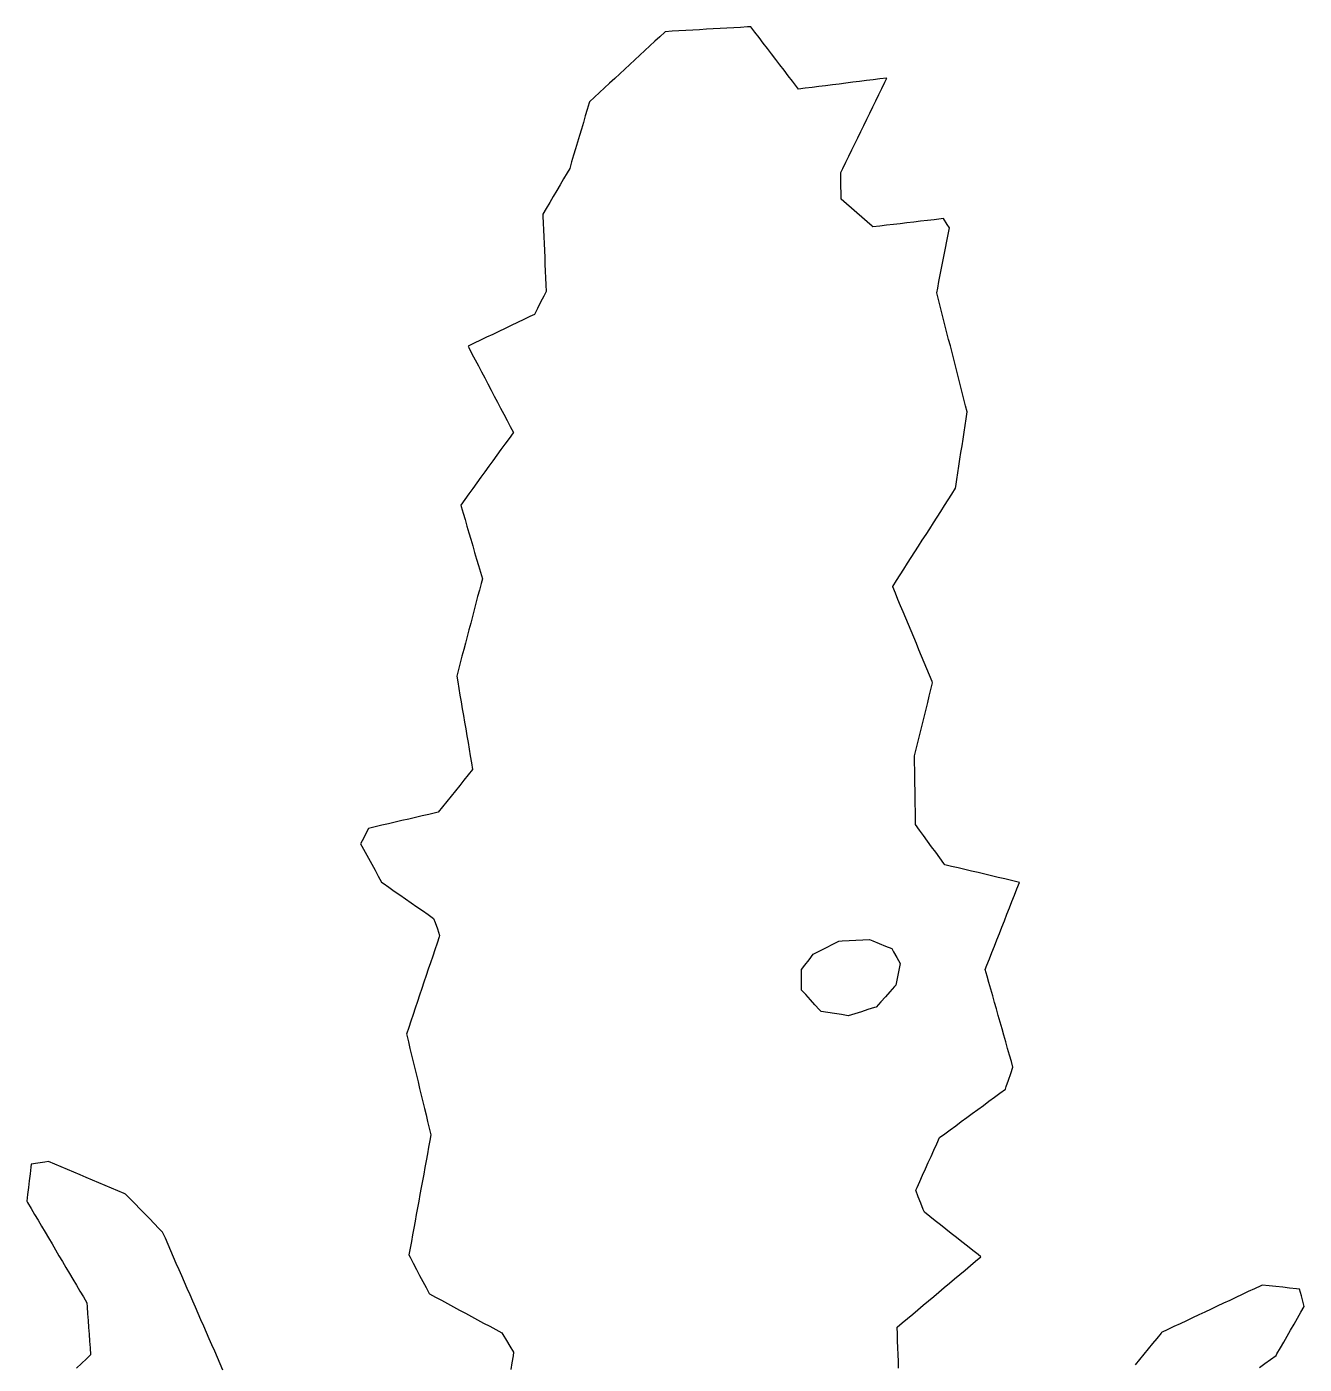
# Model space of a CAD drawing. Header units: millimetres. Extents: x 165 to 2352, y 1753 to 3323.
# Drawn here: x 1820.7 to 2007.2, y 2813.2 to 3008.6 of the extents above; entities that cross this region are included whole.
import ezdxf

# ---------------------------------------------------------------- set-up
doc = ezdxf.new("R2010")
doc.units = ezdxf.units.MM
for name, color, linetype in [('ALL_HOLES', 1, 'Continuous'), ('ALL_ISLANDS', 7, 'Continuous'), ('OUTLINE_ISLAND_01', 7, 'Continuous'), ('OUTLINE_ISLAND_01_HOLE_63', 1, 'Continuous')]:
    doc.layers.add(name, color=color, linetype=linetype)

msp = doc.modelspace()

# ---------------------------------------------------------------- linework, layer by layer
at = {"layer": 'ALL_HOLES'}
msp.add_lwpolyline([(1933.8205, 2867.8928), (1933.8205, 2868.8928), (1933.8205, 2869.8928), (1933.8205, 2870.8928), (1934.3091, 2871.5369), (1934.9134, 2872.3337), (1935.5177, 2873.1304), (1935.6912, 2873.2198), (1936.5803, 2873.6775), (1937.4693, 2874.1353), (1938.3584, 2874.5931), (1939.2475, 2875.0508), (1939.7386, 2875.0737), (1940.7376, 2875.1203), (1941.7365, 2875.167), (1942.7354, 2875.2136), (1943.7343, 2875.2602), (1944.1974, 2875.0735), (1945.1248, 2874.6995), (1946.0523, 2874.3255), (1946.9797, 2873.9516), (1947.2352, 2873.4999), (1947.7276, 2872.6295), (1948.22, 2871.7591), (1948.1747, 2871.539), (1947.9736, 2870.5594), (1947.7724, 2869.5799), (1947.5712, 2868.6003), (1947.3861, 2868.3934), (1946.7195, 2867.648), (1946.0528, 2866.9026), (1945.3862, 2866.1572), (1944.7196, 2865.4118), (1944.4594, 2865.3315), (1943.5039, 2865.0364), (1942.5484, 2864.7414), (1941.5929, 2864.4464), (1940.6375, 2864.1513), (1940.6194, 2864.1541), (1939.6312, 2864.3073), (1938.643, 2864.4604), (1937.6548, 2864.6136), (1936.6666, 2864.7667), (1936.4448, 2865.0104), (1935.7715, 2865.7498), (1935.0983, 2866.4892), (1934.4251, 2867.2287)], close=True, dxfattribs=at)
at = {"layer": 'ALL_ISLANDS'}
for points in [[(1947.982, 2812.6575), (1947.9455, 2813.6568), (1947.9089, 2814.6561), (1947.8724, 2815.6555), (1947.8358, 2816.6548), (1947.7993, 2817.6541), (1947.7627, 2818.6535), (1948.5089, 2819.2817), (1949.2739, 2819.9258), (1950.0388, 2820.5699), (1950.8038, 2821.214), (1951.5687, 2821.8581), (1952.3337, 2822.5022), (1953.0986, 2823.1463), (1953.8636, 2823.7904), (1954.6285, 2824.4344), (1955.3935, 2825.0785), (1956.1584, 2825.7226), (1956.9234, 2826.3667), (1957.6883, 2827.0108), (1958.4533, 2827.6549), (1959.2182, 2828.299), (1959.9832, 2828.9431), (1959.5845, 2829.258), (1958.7998, 2829.8779), (1958.0151, 2830.4977), (1957.2304, 2831.1176), (1956.4457, 2831.7375), (1955.661, 2832.3574), (1954.8763, 2832.9772), (1954.0916, 2833.5971), (1953.3069, 2834.217), (1952.5222, 2834.8369), (1951.7375, 2835.4567), (1951.581, 2835.8559), (1951.2159, 2836.7868), (1950.8509, 2837.7178), (1950.4858, 2838.6488), (1950.6666, 2839.0499), (1951.0776, 2839.9615), (1951.4885, 2840.8732), (1951.8995, 2841.7849), (1952.3104, 2842.6965), (1952.7214, 2843.6082), (1953.1323, 2844.5198), (1953.5433, 2845.4315), (1953.9542, 2846.3432), (1954.7155, 2846.9039), (1955.5206, 2847.497), (1956.3258, 2848.0901), (1957.1309, 2848.6832), (1957.936, 2849.2763), (1958.7412, 2849.8694), (1959.5463, 2850.4625), (1960.3514, 2851.0556), (1961.1566, 2851.6487), (1961.9617, 2852.2418), (1962.7668, 2852.8349), (1963.572, 2853.428), (1963.7014, 2853.8068), (1964.0248, 2854.7531), (1964.3481, 2855.6994), (1964.6715, 2856.6457), (1964.445, 2857.4438), (1964.1721, 2858.4058), (1963.8992, 2859.3679), (1963.6262, 2860.3299), (1963.3533, 2861.2919), (1963.0804, 2862.2539), (1962.8074, 2863.216), (1962.5345, 2864.178), (1962.2615, 2865.14), (1961.9886, 2866.1021), (1961.7157, 2867.0641), (1961.4427, 2868.0261), (1961.1698, 2868.9882), (1960.8969, 2869.9502), (1960.6239, 2870.9122), (1960.8603, 2871.5142), (1961.2258, 2872.445), (1961.5914, 2873.3758), (1961.9569, 2874.3066), (1962.3224, 2875.2374), (1962.688, 2876.1682), (1963.0535, 2877.099), (1963.419, 2878.0298), (1963.7845, 2878.9606), (1964.1501, 2879.8914), (1964.5156, 2880.8222), (1964.8811, 2881.753), (1965.2466, 2882.6838), (1965.6122, 2883.6146), (1965.4117, 2883.662), (1964.4386, 2883.8924), (1963.4655, 2884.1228), (1962.4924, 2884.3532), (1961.5193, 2884.5836), (1960.5462, 2884.814), (1959.5731, 2885.0443), (1958.6, 2885.2747), (1957.6269, 2885.5051), (1956.6538, 2885.7355), (1955.6807, 2885.9659), (1954.7076, 2886.1963), (1954.5618, 2886.3978), (1953.9755, 2887.2079), (1953.3892, 2888.018), (1952.803, 2888.8281), (1952.2167, 2889.6382), (1951.6304, 2890.4484), (1951.0442, 2891.2585), (1950.4579, 2892.0686), (1950.442, 2893.0539), (1950.4258, 2894.0538), (1950.4097, 2895.0537), (1950.3935, 2896.0535), (1950.3774, 2897.0534), (1950.3612, 2898.0533), (1950.3451, 2899.0531), (1950.3289, 2900.053), (1950.3128, 2901.0529), (1950.2966, 2902.0528), (1950.3096, 2902.1055), (1950.5489, 2903.0764), (1950.7881, 2904.0474), (1951.0273, 2905.0184), (1951.2665, 2905.9893), (1951.5057, 2906.9603), (1951.745, 2907.9312), (1951.9842, 2908.9022), (1952.2234, 2909.8732), (1952.4626, 2910.8441), (1952.7018, 2911.8151), (1952.9411, 2912.7861), (1952.8713, 2912.9542), (1952.4879, 2913.8777), (1952.1045, 2914.8013), (1951.721, 2915.7249), (1951.3376, 2916.6485), (1950.9542, 2917.572), (1950.5708, 2918.4956), (1950.1874, 2919.4192), (1949.804, 2920.3428), (1949.4205, 2921.2663), (1949.0371, 2922.1899), (1948.6537, 2923.1135), (1948.2703, 2924.0371), (1947.8869, 2924.9606), (1947.5035, 2925.8842), (1947.12, 2926.8078), (1947.1444, 2926.846), (1947.6814, 2927.6896), (1948.2185, 2928.5331), (1948.7555, 2929.3767), (1949.2926, 2930.2202), (1949.8296, 2931.0638), (1950.3666, 2931.9074), (1950.9037, 2932.7509), (1951.4407, 2933.5945), (1951.9778, 2934.438), (1952.5148, 2935.2816), (1953.0519, 2936.1251), (1953.5889, 2936.9687), (1954.126, 2937.8122), (1954.663, 2938.6558), (1955.2, 2939.4993), (1955.7371, 2940.3429), (1956.2741, 2941.1864), (1956.316, 2941.457), (1956.4691, 2942.4453), (1956.6222, 2943.4335), (1956.7752, 2944.4217), (1956.9283, 2945.4099), (1957.0813, 2946.3981), (1957.2344, 2947.3863), (1957.3874, 2948.3746), (1957.5405, 2949.3628), (1957.6936, 2950.351), (1957.8466, 2951.3392), (1957.9997, 2952.3274), (1957.7652, 2953.2437), (1957.5173, 2954.2125), (1957.2694, 2955.1813), (1957.0215, 2956.1501), (1956.7736, 2957.1189), (1956.5256, 2958.0876), (1956.2777, 2959.0564), (1956.0298, 2960.0252), (1955.7819, 2960.994), (1955.534, 2961.9628), (1955.2861, 2962.9316), (1955.0382, 2963.9003), (1954.7903, 2964.8691), (1954.5424, 2965.8379), (1954.2944, 2966.8067), (1954.0465, 2967.7755), (1953.7986, 2968.7443), (1953.5507, 2969.713), (1953.6827, 2970.3857), (1953.8751, 2971.367), (1954.0676, 2972.3483), (1954.2601, 2973.3296), (1954.4526, 2974.3109), (1954.6451, 2975.2922), (1954.8375, 2976.2735), (1955.03, 2977.2548), (1955.2225, 2978.2361), (1955.415, 2979.2174), (1955.0695, 2979.7303), (1954.5109, 2980.5597), (1954.1689, 2980.5196), (1953.1757, 2980.4031), (1952.1825, 2980.2866), (1951.1893, 2980.1701), (1950.1961, 2980.0537), (1949.2029, 2979.9372), (1948.2098, 2979.8207), (1947.2166, 2979.7042), (1946.2234, 2979.5877), (1945.2302, 2979.4713), (1944.237, 2979.3548), (1944.1225, 2979.4545), (1943.3686, 2980.1115), (1942.6146, 2980.7685), (1941.8607, 2981.4254), (1941.1068, 2982.0824), (1940.3529, 2982.7394), (1939.599, 2983.3963), (1939.5845, 2984.3066), (1939.5687, 2985.3065), (1939.5528, 2986.3064), (1939.5369, 2987.3062), (1939.8223, 2987.8922), (1940.2601, 2988.7913), (1940.6979, 2989.6903), (1941.1357, 2990.5894), (1941.5736, 2991.4885), (1942.0114, 2992.3875), (1942.4492, 2993.2866), (1942.887, 2994.1857), (1943.3248, 2995.0847), (1943.7626, 2995.9838), (1944.2005, 2996.8829), (1944.6383, 2997.7819), (1945.0761, 2998.681), (1945.5139, 2999.58), (1945.9517, 3000.4791), (1946.2502, 3001.0919), (1945.2579, 3000.9679), (1944.2656, 3000.8438), (1943.2733, 3000.7198), (1942.281, 3000.5958), (1941.2888, 3000.4717), (1940.2965, 3000.3477), (1939.3042, 3000.2237), (1938.3119, 3000.0996), (1937.3197, 2999.9756), (1936.3274, 2999.8516), (1935.3351, 2999.7275), (1934.3428, 2999.6035), (1933.3505, 2999.4795), (1933.0727, 2999.8435), (1932.4659, 3000.6384), (1931.8592, 3001.4333), (1931.2524, 3002.2281), (1930.6457, 3003.023), (1930.0389, 3003.8179), (1929.4322, 3004.6128), (1928.8254, 3005.4077), (1928.2187, 3006.2026), (1927.6119, 3006.9975), (1927.0052, 3007.7924), (1926.3984, 3008.5873), (1925.9011, 3008.5585), (1924.9028, 3008.5006), (1923.9045, 3008.4428), (1922.9061, 3008.385), (1921.9078, 3008.3271), (1920.9095, 3008.2693), (1919.9112, 3008.2115), (1918.9128, 3008.1536), (1917.9145, 3008.0958), (1916.9162, 3008.038), (1915.9179, 3007.9801), (1914.9195, 3007.9223), (1913.9212, 3007.8645), (1913.8701, 3007.8172), (1913.136, 3007.1381), (1912.402, 3006.459), (1911.6679, 3005.78), (1910.9338, 3005.1009), (1910.1998, 3004.4218), (1909.4657, 3003.7427), (1908.7316, 3003.0636), (1907.9976, 3002.3846), (1907.2635, 3001.7055), (1906.5294, 3001.0264), (1905.7954, 3000.3473), (1905.0613, 2999.6683), (1904.3272, 2998.9892), (1903.5932, 2998.3101), (1902.8591, 2997.631), (1902.8135, 2997.4777), (1902.5283, 2996.5193), (1902.2431, 2995.5608), (1901.958, 2994.6023), (1901.6728, 2993.6438), (1901.3876, 2992.6854), (1901.1024, 2991.7269), (1900.8173, 2990.7684), (1900.5321, 2989.8099), (1900.2469, 2988.8515), (1899.9617, 2987.893), (1899.5822, 2987.2448), (1899.077, 2986.3818), (1898.5717, 2985.5189), (1898.0665, 2984.6559), (1897.5612, 2983.7929), (1897.056, 2982.9299), (1896.5507, 2982.067), (1896.0455, 2981.204), (1896.0581, 2980.9045), (1896.1003, 2979.9054), (1896.1424, 2978.9063), (1896.1846, 2977.9072), (1896.2267, 2976.9081), (1896.2688, 2975.909), (1896.311, 2974.9099), (1896.3531, 2973.9107), (1896.3953, 2972.9116), (1896.4374, 2971.9125), (1896.4796, 2970.9134), (1896.5217, 2969.9143), (1896.1723, 2969.2313), (1895.7168, 2968.3411), (1895.2613, 2967.4508), (1894.8058, 2966.5606), (1894.1447, 2966.2455), (1893.2419, 2965.8153), (1892.3392, 2965.3851), (1891.4365, 2964.9548), (1890.5338, 2964.5246), (1889.6311, 2964.0944), (1888.7284, 2963.6642), (1887.8256, 2963.2339), (1886.9229, 2962.8037), (1886.0202, 2962.3735), (1885.1175, 2961.9432), (1885.2323, 2961.7245), (1885.697, 2960.8391), (1886.1618, 2959.9537), (1886.6265, 2959.0682), (1887.0913, 2958.1828), (1887.556, 2957.2973), (1888.0208, 2956.4119), (1888.4855, 2955.5265), (1888.9503, 2954.641), (1889.415, 2953.7556), (1889.8798, 2952.8701), (1890.3446, 2951.9847), (1890.8093, 2951.0993), (1891.2741, 2950.2138), (1891.7388, 2949.3284), (1891.6892, 2949.26), (1891.1021, 2948.4505), (1890.515, 2947.641), (1889.9279, 2946.8315), (1889.3408, 2946.022), (1888.7537, 2945.2125), (1888.1666, 2944.4029), (1887.5794, 2943.5934), (1886.9923, 2942.7839), (1886.4052, 2941.9744), (1885.8181, 2941.1649), (1885.231, 2940.3554), (1884.6439, 2939.5459), (1884.0568, 2938.7364), (1884.1182, 2938.5269), (1884.3993, 2937.5672), (1884.6805, 2936.6075), (1884.9616, 2935.6479), (1885.2428, 2934.6882), (1885.524, 2933.7286), (1885.8051, 2932.7689), (1886.0863, 2931.8092), (1886.3674, 2930.8496), (1886.6486, 2929.8899), (1886.9297, 2928.9302), (1887.2109, 2927.9706), (1887.0312, 2927.2867), (1886.7771, 2926.3195), (1886.523, 2925.3523), (1886.2688, 2924.3852), (1886.0147, 2923.418), (1885.7606, 2922.4508), (1885.5065, 2921.4836), (1885.2523, 2920.5165), (1884.9982, 2919.5493), (1884.7441, 2918.5821), (1884.49, 2917.615), (1884.2358, 2916.6478), (1883.9817, 2915.6806), (1883.7276, 2914.7134), (1883.4735, 2913.7463), (1883.6119, 2912.9295), (1883.7789, 2911.9435), (1883.946, 2910.9576), (1884.1131, 2909.9717), (1884.2802, 2908.9857), (1884.4472, 2907.9998), (1884.6143, 2907.0138), (1884.7814, 2906.0279), (1884.9484, 2905.0419), (1885.1155, 2904.056), (1885.2826, 2903.07), (1885.4496, 2902.0841), (1885.6167, 2901.0981), (1885.7838, 2900.1122), (1885.7783, 2900.1054), (1885.1517, 2899.3261), (1884.5251, 2898.5467), (1883.8985, 2897.7674), (1883.272, 2896.9881), (1882.6454, 2896.2087), (1882.0188, 2895.4294), (1881.3922, 2894.65), (1880.7656, 2893.8707), (1880.3497, 2893.7741), (1879.3756, 2893.548), (1878.4015, 2893.3218), (1877.4274, 2893.0956), (1876.4533, 2892.8695), (1875.4792, 2892.6433), (1874.5051, 2892.4171), (1873.5311, 2892.191), (1872.557, 2891.9648), (1871.5829, 2891.7387), (1870.6088, 2891.5125), (1870.3592, 2891.034), (1869.8967, 2890.1474), (1869.4341, 2889.2608), (1869.6216, 2888.9175), (1870.1009, 2888.0399), (1870.5802, 2887.1622), (1871.0595, 2886.2846), (1871.5388, 2885.4069), (1872.0181, 2884.5293), (1872.4975, 2883.6516), (1872.718, 2883.4979), (1873.5384, 2882.9261), (1874.3588, 2882.3543), (1875.1792, 2881.7825), (1875.9996, 2881.2107), (1876.8199, 2880.6389), (1877.6403, 2880.0671), (1878.4607, 2879.4952), (1879.2811, 2878.9234), (1880.1015, 2878.3516), (1880.311, 2877.7594), (1880.6445, 2876.8166), (1880.978, 2875.8739), (1880.9158, 2875.6886), (1880.5974, 2874.7407), (1880.279, 2873.7927), (1879.9606, 2872.8447), (1879.6422, 2871.8968), (1879.3238, 2870.9488), (1879.0053, 2870.0009), (1878.6869, 2869.0529), (1878.3685, 2868.105), (1878.0501, 2867.157), (1877.7317, 2866.2091), (1877.4133, 2865.2611), (1877.0949, 2864.3132), (1876.7765, 2863.3652), (1876.4581, 2862.4173), (1876.1397, 2861.4693), (1876.1765, 2861.3167), (1876.4109, 2860.3445), (1876.6453, 2859.3724), (1876.8798, 2858.4003), (1877.1142, 2857.4281), (1877.3486, 2856.456), (1877.583, 2855.4839), (1877.8174, 2854.5117), (1878.0518, 2853.5396), (1878.2863, 2852.5675), (1878.5207, 2851.5953), (1878.7551, 2850.6232), (1878.9895, 2849.651), (1879.2239, 2848.6789), (1879.4584, 2847.7068), (1879.6928, 2846.7346), (1879.5451, 2845.9267), (1879.3652, 2844.943), (1879.1854, 2843.9593), (1879.0055, 2842.9756), (1878.8257, 2841.9919), (1878.6459, 2841.0082), (1878.466, 2840.0245), (1878.2862, 2839.0408), (1878.1064, 2838.0571), (1877.9265, 2837.0734), (1877.7467, 2836.0897), (1877.5668, 2835.106), (1877.387, 2834.1223), (1877.2072, 2833.1386), (1877.0273, 2832.1549), (1876.8475, 2831.1712), (1876.6677, 2830.1875), (1876.4878, 2829.2038), (1876.662, 2828.8726), (1877.1274, 2827.9875), (1877.5928, 2827.1024), (1878.0582, 2826.2173), (1878.5235, 2825.3322), (1878.9889, 2824.4471), (1879.4543, 2823.562), (1879.4866, 2823.5445), (1880.3661, 2823.0686), (1881.2456, 2822.5927), (1882.1251, 2822.1168), (1883.0046, 2821.6409), (1883.8841, 2821.165), (1884.7636, 2820.6891), (1885.6431, 2820.2132), (1886.5226, 2819.7373), (1887.402, 2819.2614), (1888.2815, 2818.7855), (1889.161, 2818.3096), (1890.0405, 2817.8336), (1890.1996, 2817.5745), (1890.7226, 2816.7222), (1891.2457, 2815.8699), (1891.7688, 2815.0176), (1891.6848, 2814.4589), (1891.5363, 2813.47), (1891.3877, 2812.4811)], [(1849.3326, 2812.3975), (1848.9325, 2813.3139), (1848.5323, 2814.2304), (1848.1322, 2815.1468), (1847.7321, 2816.0633), (1847.3319, 2816.9797), (1846.9318, 2817.8962), (1846.5316, 2818.8127), (1846.1315, 2819.7291), (1845.7314, 2820.6456), (1845.3312, 2821.562), (1844.9311, 2822.4785), (1844.5309, 2823.3949), (1844.1308, 2824.3114), (1843.7307, 2825.2278), (1843.3305, 2826.1443), (1842.9304, 2827.0607), (1842.5302, 2827.9772), (1842.1301, 2828.8937), (1841.73, 2829.8101), (1841.3298, 2830.7266), (1840.9297, 2831.643), (1840.5295, 2832.5595), (1840.004, 2833.0963), (1839.3045, 2833.8108), (1838.6049, 2834.5254), (1837.9054, 2835.24), (1837.2058, 2835.9546), (1836.5063, 2836.6692), (1835.8067, 2837.3838), (1835.1072, 2838.0983), (1834.9184, 2838.1784), (1833.9977, 2838.5687), (1833.077, 2838.959), (1832.1563, 2839.3492), (1831.2356, 2839.7395), (1830.3149, 2840.1298), (1829.3942, 2840.5201), (1828.4735, 2840.9104), (1827.5528, 2841.3007), (1826.6321, 2841.6909), (1825.7114, 2842.0812), (1824.7907, 2842.4715), (1823.87, 2842.8618), (1823.317, 2842.7724), (1822.3298, 2842.6127), (1821.3427, 2842.4531), (1821.2919, 2842.0284), (1821.1734, 2841.0354), (1821.0548, 2840.0425), (1820.9363, 2839.0495), (1820.8177, 2838.0566), (1820.6992, 2837.0636), (1820.8242, 2836.8521), (1821.333, 2835.9912), (1821.8419, 2835.1304), (1822.3507, 2834.2695), (1822.8595, 2833.4086), (1823.3684, 2832.5478), (1823.8772, 2831.6869), (1824.386, 2830.8261), (1824.8949, 2829.9652), (1825.4037, 2829.1043), (1825.9125, 2828.2435), (1826.4214, 2827.3826), (1826.9302, 2826.5217), (1827.439, 2825.6609), (1827.9479, 2824.8), (1828.4567, 2823.9391), (1828.9656, 2823.0783), (1829.4744, 2822.2174), (1829.516, 2821.623), (1829.5858, 2820.6254), (1829.6556, 2819.6279), (1829.7254, 2818.6303), (1829.7953, 2817.6328), (1829.8651, 2816.6352), (1829.9349, 2815.6376), (1830.0047, 2814.6401), (1829.4039, 2814.0555), (1828.6871, 2813.3582), (1827.9704, 2812.6609)], [(2000.6534, 2812.7907), (2001.4647, 2813.3754), (2002.276, 2813.96), (2003.0873, 2814.5447), (2003.212, 2814.7618), (2003.71, 2815.629), (2004.2081, 2816.4962), (2004.7061, 2817.3633), (2005.2042, 2818.2305), (2005.7022, 2819.0976), (2006.2002, 2819.9648), (2006.6983, 2820.8319), (2007.1963, 2821.6991), (2007.038, 2822.2881), (2006.7783, 2823.2538), (2006.5187, 2824.2195), (2006.045, 2824.2711), (2005.0509, 2824.3794), (2004.0567, 2824.4876), (2003.0626, 2824.5959), (2002.0685, 2824.7042), (2001.0744, 2824.8125), (2000.8416, 2824.7028), (1999.937, 2824.2767), (1999.0323, 2823.8506), (1998.1276, 2823.4245), (1997.223, 2822.9984), (1996.3183, 2822.5723), (1995.4136, 2822.1462), (1994.5089, 2821.72), (1993.6043, 2821.2939), (1992.6996, 2820.8678), (1991.7949, 2820.4417), (1990.8903, 2820.0156), (1989.9856, 2819.5895), (1989.0809, 2819.1634), (1988.1763, 2818.7373), (1987.2716, 2818.3111), (1986.3669, 2817.885), (1986.3025, 2817.8058), (1985.6714, 2817.0301), (1985.0403, 2816.2544), (1984.4092, 2815.4786), (1983.7781, 2814.7029), (1983.1471, 2813.9272), (1982.516, 2813.1515)]]:
    msp.add_lwpolyline(points, dxfattribs=at)
at = {"layer": 'OUTLINE_ISLAND_01'}
for points in [[(1947.982, 2812.6575), (1947.9455, 2813.6568), (1947.9089, 2814.6561), (1947.8724, 2815.6555), (1947.8358, 2816.6548), (1947.7993, 2817.6541), (1947.7627, 2818.6535), (1948.5089, 2819.2817), (1949.2739, 2819.9258), (1950.0388, 2820.5699), (1950.8038, 2821.214), (1951.5687, 2821.8581), (1952.3337, 2822.5022), (1953.0986, 2823.1463), (1953.8636, 2823.7904), (1954.6285, 2824.4344), (1955.3935, 2825.0785), (1956.1584, 2825.7226), (1956.9234, 2826.3667), (1957.6883, 2827.0108), (1958.4533, 2827.6549), (1959.2182, 2828.299), (1959.9832, 2828.9431), (1959.5845, 2829.258), (1958.7998, 2829.8779), (1958.0151, 2830.4977), (1957.2304, 2831.1176), (1956.4457, 2831.7375), (1955.661, 2832.3574), (1954.8763, 2832.9772), (1954.0916, 2833.5971), (1953.3069, 2834.217), (1952.5222, 2834.8369), (1951.7375, 2835.4567), (1951.581, 2835.8559), (1951.2159, 2836.7868), (1950.8509, 2837.7178), (1950.4858, 2838.6488), (1950.6666, 2839.0499), (1951.0776, 2839.9615), (1951.4885, 2840.8732), (1951.8995, 2841.7849), (1952.3104, 2842.6965), (1952.7214, 2843.6082), (1953.1323, 2844.5198), (1953.5433, 2845.4315), (1953.9542, 2846.3432), (1954.7155, 2846.9039), (1955.5206, 2847.497), (1956.3258, 2848.0901), (1957.1309, 2848.6832), (1957.936, 2849.2763), (1958.7412, 2849.8694), (1959.5463, 2850.4625), (1960.3514, 2851.0556), (1961.1566, 2851.6487), (1961.9617, 2852.2418), (1962.7668, 2852.8349), (1963.572, 2853.428), (1963.7014, 2853.8068), (1964.0248, 2854.7531), (1964.3481, 2855.6994), (1964.6715, 2856.6457), (1964.445, 2857.4438), (1964.1721, 2858.4058), (1963.8992, 2859.3679), (1963.6262, 2860.3299), (1963.3533, 2861.2919), (1963.0804, 2862.2539), (1962.8074, 2863.216), (1962.5345, 2864.178), (1962.2615, 2865.14), (1961.9886, 2866.1021), (1961.7157, 2867.0641), (1961.4427, 2868.0261), (1961.1698, 2868.9882), (1960.8969, 2869.9502), (1960.6239, 2870.9122), (1960.8603, 2871.5142), (1961.2258, 2872.445), (1961.5914, 2873.3758), (1961.9569, 2874.3066), (1962.3224, 2875.2374), (1962.688, 2876.1682), (1963.0535, 2877.099), (1963.419, 2878.0298), (1963.7845, 2878.9606), (1964.1501, 2879.8914), (1964.5156, 2880.8222), (1964.8811, 2881.753), (1965.2466, 2882.6838), (1965.6122, 2883.6146), (1965.4117, 2883.662), (1964.4386, 2883.8924), (1963.4655, 2884.1228), (1962.4924, 2884.3532), (1961.5193, 2884.5836), (1960.5462, 2884.814), (1959.5731, 2885.0443), (1958.6, 2885.2747), (1957.6269, 2885.5051), (1956.6538, 2885.7355), (1955.6807, 2885.9659), (1954.7076, 2886.1963), (1954.5618, 2886.3978), (1953.9755, 2887.2079), (1953.3892, 2888.018), (1952.803, 2888.8281), (1952.2167, 2889.6382), (1951.6304, 2890.4484), (1951.0442, 2891.2585), (1950.4579, 2892.0686), (1950.442, 2893.0539), (1950.4258, 2894.0538), (1950.4097, 2895.0537), (1950.3935, 2896.0535), (1950.3774, 2897.0534), (1950.3612, 2898.0533), (1950.3451, 2899.0531), (1950.3289, 2900.053), (1950.3128, 2901.0529), (1950.2966, 2902.0528), (1950.3096, 2902.1055), (1950.5489, 2903.0764), (1950.7881, 2904.0474), (1951.0273, 2905.0184), (1951.2665, 2905.9893), (1951.5057, 2906.9603), (1951.745, 2907.9312), (1951.9842, 2908.9022), (1952.2234, 2909.8732), (1952.4626, 2910.8441), (1952.7018, 2911.8151), (1952.9411, 2912.7861), (1952.8713, 2912.9542), (1952.4879, 2913.8777), (1952.1045, 2914.8013), (1951.721, 2915.7249), (1951.3376, 2916.6485), (1950.9542, 2917.572), (1950.5708, 2918.4956), (1950.1874, 2919.4192), (1949.804, 2920.3428), (1949.4205, 2921.2663), (1949.0371, 2922.1899), (1948.6537, 2923.1135), (1948.2703, 2924.0371), (1947.8869, 2924.9606), (1947.5035, 2925.8842), (1947.12, 2926.8078), (1947.1444, 2926.846), (1947.6814, 2927.6896), (1948.2185, 2928.5331), (1948.7555, 2929.3767), (1949.2926, 2930.2202), (1949.8296, 2931.0638), (1950.3666, 2931.9074), (1950.9037, 2932.7509), (1951.4407, 2933.5945), (1951.9778, 2934.438), (1952.5148, 2935.2816), (1953.0519, 2936.1251), (1953.5889, 2936.9687), (1954.126, 2937.8122), (1954.663, 2938.6558), (1955.2, 2939.4993), (1955.7371, 2940.3429), (1956.2741, 2941.1864), (1956.316, 2941.457), (1956.4691, 2942.4453), (1956.6222, 2943.4335), (1956.7752, 2944.4217), (1956.9283, 2945.4099), (1957.0813, 2946.3981), (1957.2344, 2947.3863), (1957.3874, 2948.3746), (1957.5405, 2949.3628), (1957.6936, 2950.351), (1957.8466, 2951.3392), (1957.9997, 2952.3274), (1957.7652, 2953.2437), (1957.5173, 2954.2125), (1957.2694, 2955.1813), (1957.0215, 2956.1501), (1956.7736, 2957.1189), (1956.5256, 2958.0876), (1956.2777, 2959.0564), (1956.0298, 2960.0252), (1955.7819, 2960.994), (1955.534, 2961.9628), (1955.2861, 2962.9316), (1955.0382, 2963.9003), (1954.7903, 2964.8691), (1954.5424, 2965.8379), (1954.2944, 2966.8067), (1954.0465, 2967.7755), (1953.7986, 2968.7443), (1953.5507, 2969.713), (1953.6827, 2970.3857), (1953.8751, 2971.367), (1954.0676, 2972.3483), (1954.2601, 2973.3296), (1954.4526, 2974.3109), (1954.6451, 2975.2922), (1954.8375, 2976.2735), (1955.03, 2977.2548), (1955.2225, 2978.2361), (1955.415, 2979.2174), (1955.0695, 2979.7303), (1954.5109, 2980.5597), (1954.1689, 2980.5196), (1953.1757, 2980.4031), (1952.1825, 2980.2866), (1951.1893, 2980.1701), (1950.1961, 2980.0537), (1949.2029, 2979.9372), (1948.2098, 2979.8207), (1947.2166, 2979.7042), (1946.2234, 2979.5877), (1945.2302, 2979.4713), (1944.237, 2979.3548), (1944.1225, 2979.4545), (1943.3686, 2980.1115), (1942.6146, 2980.7685), (1941.8607, 2981.4254), (1941.1068, 2982.0824), (1940.3529, 2982.7394), (1939.599, 2983.3963), (1939.5845, 2984.3066), (1939.5687, 2985.3065), (1939.5528, 2986.3064), (1939.5369, 2987.3062), (1939.8223, 2987.8922), (1940.2601, 2988.7913), (1940.6979, 2989.6903), (1941.1357, 2990.5894), (1941.5736, 2991.4885), (1942.0114, 2992.3875), (1942.4492, 2993.2866), (1942.887, 2994.1857), (1943.3248, 2995.0847), (1943.7626, 2995.9838), (1944.2005, 2996.8829), (1944.6383, 2997.7819), (1945.0761, 2998.681), (1945.5139, 2999.58), (1945.9517, 3000.4791), (1946.2502, 3001.0919), (1945.2579, 3000.9679), (1944.2656, 3000.8438), (1943.2733, 3000.7198), (1942.281, 3000.5958), (1941.2888, 3000.4717), (1940.2965, 3000.3477), (1939.3042, 3000.2237), (1938.3119, 3000.0996), (1937.3197, 2999.9756), (1936.3274, 2999.8516), (1935.3351, 2999.7275), (1934.3428, 2999.6035), (1933.3505, 2999.4795), (1933.0727, 2999.8435), (1932.4659, 3000.6384), (1931.8592, 3001.4333), (1931.2524, 3002.2281), (1930.6457, 3003.023), (1930.0389, 3003.8179), (1929.4322, 3004.6128), (1928.8254, 3005.4077), (1928.2187, 3006.2026), (1927.6119, 3006.9975), (1927.0052, 3007.7924), (1926.3984, 3008.5873), (1925.9011, 3008.5585), (1924.9028, 3008.5006), (1923.9045, 3008.4428), (1922.9061, 3008.385), (1921.9078, 3008.3271), (1920.9095, 3008.2693), (1919.9112, 3008.2115), (1918.9128, 3008.1536), (1917.9145, 3008.0958), (1916.9162, 3008.038), (1915.9179, 3007.9801), (1914.9195, 3007.9223), (1913.9212, 3007.8645), (1913.8701, 3007.8172), (1913.136, 3007.1381), (1912.402, 3006.459), (1911.6679, 3005.78), (1910.9338, 3005.1009), (1910.1998, 3004.4218), (1909.4657, 3003.7427), (1908.7316, 3003.0636), (1907.9976, 3002.3846), (1907.2635, 3001.7055), (1906.5294, 3001.0264), (1905.7954, 3000.3473), (1905.0613, 2999.6683), (1904.3272, 2998.9892), (1903.5932, 2998.3101), (1902.8591, 2997.631), (1902.8135, 2997.4777), (1902.5283, 2996.5193), (1902.2431, 2995.5608), (1901.958, 2994.6023), (1901.6728, 2993.6438), (1901.3876, 2992.6854), (1901.1024, 2991.7269), (1900.8173, 2990.7684), (1900.5321, 2989.8099), (1900.2469, 2988.8515), (1899.9617, 2987.893), (1899.5822, 2987.2448), (1899.077, 2986.3818), (1898.5717, 2985.5189), (1898.0665, 2984.6559), (1897.5612, 2983.7929), (1897.056, 2982.9299), (1896.5507, 2982.067), (1896.0455, 2981.204), (1896.0581, 2980.9045), (1896.1003, 2979.9054), (1896.1424, 2978.9063), (1896.1846, 2977.9072), (1896.2267, 2976.9081), (1896.2688, 2975.909), (1896.311, 2974.9099), (1896.3531, 2973.9107), (1896.3953, 2972.9116), (1896.4374, 2971.9125), (1896.4796, 2970.9134), (1896.5217, 2969.9143), (1896.1723, 2969.2313), (1895.7168, 2968.3411), (1895.2613, 2967.4508), (1894.8058, 2966.5606), (1894.1447, 2966.2455), (1893.2419, 2965.8153), (1892.3392, 2965.3851), (1891.4365, 2964.9548), (1890.5338, 2964.5246), (1889.6311, 2964.0944), (1888.7284, 2963.6642), (1887.8256, 2963.2339), (1886.9229, 2962.8037), (1886.0202, 2962.3735), (1885.1175, 2961.9432), (1885.2323, 2961.7245), (1885.697, 2960.8391), (1886.1618, 2959.9537), (1886.6265, 2959.0682), (1887.0913, 2958.1828), (1887.556, 2957.2973), (1888.0208, 2956.4119), (1888.4855, 2955.5265), (1888.9503, 2954.641), (1889.415, 2953.7556), (1889.8798, 2952.8701), (1890.3446, 2951.9847), (1890.8093, 2951.0993), (1891.2741, 2950.2138), (1891.7388, 2949.3284), (1891.6892, 2949.26), (1891.1021, 2948.4505), (1890.515, 2947.641), (1889.9279, 2946.8315), (1889.3408, 2946.022), (1888.7537, 2945.2125), (1888.1666, 2944.4029), (1887.5794, 2943.5934), (1886.9923, 2942.7839), (1886.4052, 2941.9744), (1885.8181, 2941.1649), (1885.231, 2940.3554), (1884.6439, 2939.5459), (1884.0568, 2938.7364), (1884.1182, 2938.5269), (1884.3993, 2937.5672), (1884.6805, 2936.6075), (1884.9616, 2935.6479), (1885.2428, 2934.6882), (1885.524, 2933.7286), (1885.8051, 2932.7689), (1886.0863, 2931.8092), (1886.3674, 2930.8496), (1886.6486, 2929.8899), (1886.9297, 2928.9302), (1887.2109, 2927.9706), (1887.0312, 2927.2867), (1886.7771, 2926.3195), (1886.523, 2925.3523), (1886.2688, 2924.3852), (1886.0147, 2923.418), (1885.7606, 2922.4508), (1885.5065, 2921.4836), (1885.2523, 2920.5165), (1884.9982, 2919.5493), (1884.7441, 2918.5821), (1884.49, 2917.615), (1884.2358, 2916.6478), (1883.9817, 2915.6806), (1883.7276, 2914.7134), (1883.4735, 2913.7463), (1883.6119, 2912.9295), (1883.7789, 2911.9435), (1883.946, 2910.9576), (1884.1131, 2909.9717), (1884.2802, 2908.9857), (1884.4472, 2907.9998), (1884.6143, 2907.0138), (1884.7814, 2906.0279), (1884.9484, 2905.0419), (1885.1155, 2904.056), (1885.2826, 2903.07), (1885.4496, 2902.0841), (1885.6167, 2901.0981), (1885.7838, 2900.1122), (1885.7783, 2900.1054), (1885.1517, 2899.3261), (1884.5251, 2898.5467), (1883.8985, 2897.7674), (1883.272, 2896.9881), (1882.6454, 2896.2087), (1882.0188, 2895.4294), (1881.3922, 2894.65), (1880.7656, 2893.8707), (1880.3497, 2893.7741), (1879.3756, 2893.548), (1878.4015, 2893.3218), (1877.4274, 2893.0956), (1876.4533, 2892.8695), (1875.4792, 2892.6433), (1874.5051, 2892.4171), (1873.5311, 2892.191), (1872.557, 2891.9648), (1871.5829, 2891.7387), (1870.6088, 2891.5125), (1870.3592, 2891.034), (1869.8967, 2890.1474), (1869.4341, 2889.2608), (1869.6216, 2888.9175), (1870.1009, 2888.0399), (1870.5802, 2887.1622), (1871.0595, 2886.2846), (1871.5388, 2885.4069), (1872.0181, 2884.5293), (1872.4975, 2883.6516), (1872.718, 2883.4979), (1873.5384, 2882.9261), (1874.3588, 2882.3543), (1875.1792, 2881.7825), (1875.9996, 2881.2107), (1876.8199, 2880.6389), (1877.6403, 2880.0671), (1878.4607, 2879.4952), (1879.2811, 2878.9234), (1880.1015, 2878.3516), (1880.311, 2877.7594), (1880.6445, 2876.8166), (1880.978, 2875.8739), (1880.9158, 2875.6886), (1880.5974, 2874.7407), (1880.279, 2873.7927), (1879.9606, 2872.8447), (1879.6422, 2871.8968), (1879.3238, 2870.9488), (1879.0053, 2870.0009), (1878.6869, 2869.0529), (1878.3685, 2868.105), (1878.0501, 2867.157), (1877.7317, 2866.2091), (1877.4133, 2865.2611), (1877.0949, 2864.3132), (1876.7765, 2863.3652), (1876.4581, 2862.4173), (1876.1397, 2861.4693), (1876.1765, 2861.3167), (1876.4109, 2860.3445), (1876.6453, 2859.3724), (1876.8798, 2858.4003), (1877.1142, 2857.4281), (1877.3486, 2856.456), (1877.583, 2855.4839), (1877.8174, 2854.5117), (1878.0518, 2853.5396), (1878.2863, 2852.5675), (1878.5207, 2851.5953), (1878.7551, 2850.6232), (1878.9895, 2849.651), (1879.2239, 2848.6789), (1879.4584, 2847.7068), (1879.6928, 2846.7346), (1879.5451, 2845.9267), (1879.3652, 2844.943), (1879.1854, 2843.9593), (1879.0055, 2842.9756), (1878.8257, 2841.9919), (1878.6459, 2841.0082), (1878.466, 2840.0245), (1878.2862, 2839.0408), (1878.1064, 2838.0571), (1877.9265, 2837.0734), (1877.7467, 2836.0897), (1877.5668, 2835.106), (1877.387, 2834.1223), (1877.2072, 2833.1386), (1877.0273, 2832.1549), (1876.8475, 2831.1712), (1876.6677, 2830.1875), (1876.4878, 2829.2038), (1876.662, 2828.8726), (1877.1274, 2827.9875), (1877.5928, 2827.1024), (1878.0582, 2826.2173), (1878.5235, 2825.3322), (1878.9889, 2824.4471), (1879.4543, 2823.562), (1879.4866, 2823.5445), (1880.3661, 2823.0686), (1881.2456, 2822.5927), (1882.1251, 2822.1168), (1883.0046, 2821.6409), (1883.8841, 2821.165), (1884.7636, 2820.6891), (1885.6431, 2820.2132), (1886.5226, 2819.7373), (1887.402, 2819.2614), (1888.2815, 2818.7855), (1889.161, 2818.3096), (1890.0405, 2817.8336), (1890.1996, 2817.5745), (1890.7226, 2816.7222), (1891.2457, 2815.8699), (1891.7688, 2815.0176), (1891.6848, 2814.4589), (1891.5363, 2813.47), (1891.3877, 2812.4811)], [(1849.3326, 2812.3975), (1848.9325, 2813.3139), (1848.5323, 2814.2304), (1848.1322, 2815.1468), (1847.7321, 2816.0633), (1847.3319, 2816.9797), (1846.9318, 2817.8962), (1846.5316, 2818.8127), (1846.1315, 2819.7291), (1845.7314, 2820.6456), (1845.3312, 2821.562), (1844.9311, 2822.4785), (1844.5309, 2823.3949), (1844.1308, 2824.3114), (1843.7307, 2825.2278), (1843.3305, 2826.1443), (1842.9304, 2827.0607), (1842.5302, 2827.9772), (1842.1301, 2828.8937), (1841.73, 2829.8101), (1841.3298, 2830.7266), (1840.9297, 2831.643), (1840.5295, 2832.5595), (1840.004, 2833.0963), (1839.3045, 2833.8108), (1838.6049, 2834.5254), (1837.9054, 2835.24), (1837.2058, 2835.9546), (1836.5063, 2836.6692), (1835.8067, 2837.3838), (1835.1072, 2838.0983), (1834.9184, 2838.1784), (1833.9977, 2838.5687), (1833.077, 2838.959), (1832.1563, 2839.3492), (1831.2356, 2839.7395), (1830.3149, 2840.1298), (1829.3942, 2840.5201), (1828.4735, 2840.9104), (1827.5528, 2841.3007), (1826.6321, 2841.6909), (1825.7114, 2842.0812), (1824.7907, 2842.4715), (1823.87, 2842.8618), (1823.317, 2842.7724), (1822.3298, 2842.6127), (1821.3427, 2842.4531), (1821.2919, 2842.0284), (1821.1734, 2841.0354), (1821.0548, 2840.0425), (1820.9363, 2839.0495), (1820.8177, 2838.0566), (1820.6992, 2837.0636), (1820.8242, 2836.8521), (1821.333, 2835.9912), (1821.8419, 2835.1304), (1822.3507, 2834.2695), (1822.8595, 2833.4086), (1823.3684, 2832.5478), (1823.8772, 2831.6869), (1824.386, 2830.8261), (1824.8949, 2829.9652), (1825.4037, 2829.1043), (1825.9125, 2828.2435), (1826.4214, 2827.3826), (1826.9302, 2826.5217), (1827.439, 2825.6609), (1827.9479, 2824.8), (1828.4567, 2823.9391), (1828.9656, 2823.0783), (1829.4744, 2822.2174), (1829.516, 2821.623), (1829.5858, 2820.6254), (1829.6556, 2819.6279), (1829.7254, 2818.6303), (1829.7953, 2817.6328), (1829.8651, 2816.6352), (1829.9349, 2815.6376), (1830.0047, 2814.6401), (1829.4039, 2814.0555), (1828.6871, 2813.3582), (1827.9704, 2812.6609)], [(2000.6534, 2812.7907), (2001.4647, 2813.3754), (2002.276, 2813.96), (2003.0873, 2814.5447), (2003.212, 2814.7618), (2003.71, 2815.629), (2004.2081, 2816.4962), (2004.7061, 2817.3633), (2005.2042, 2818.2305), (2005.7022, 2819.0976), (2006.2002, 2819.9648), (2006.6983, 2820.8319), (2007.1963, 2821.6991), (2007.038, 2822.2881), (2006.7783, 2823.2538), (2006.5187, 2824.2195), (2006.045, 2824.2711), (2005.0509, 2824.3794), (2004.0567, 2824.4876), (2003.0626, 2824.5959), (2002.0685, 2824.7042), (2001.0744, 2824.8125), (2000.8416, 2824.7028), (1999.937, 2824.2767), (1999.0323, 2823.8506), (1998.1276, 2823.4245), (1997.223, 2822.9984), (1996.3183, 2822.5723), (1995.4136, 2822.1462), (1994.5089, 2821.72), (1993.6043, 2821.2939), (1992.6996, 2820.8678), (1991.7949, 2820.4417), (1990.8903, 2820.0156), (1989.9856, 2819.5895), (1989.0809, 2819.1634), (1988.1763, 2818.7373), (1987.2716, 2818.3111), (1986.3669, 2817.885), (1986.3025, 2817.8058), (1985.6714, 2817.0301), (1985.0403, 2816.2544), (1984.4092, 2815.4786), (1983.7781, 2814.7029), (1983.1471, 2813.9272), (1982.516, 2813.1515)]]:
    msp.add_lwpolyline(points, dxfattribs=at)
at = {"layer": 'OUTLINE_ISLAND_01_HOLE_63'}
msp.add_lwpolyline([(1933.8205, 2867.8928), (1933.8205, 2868.8928), (1933.8205, 2869.8928), (1933.8205, 2870.8928), (1934.3091, 2871.5369), (1934.9134, 2872.3337), (1935.5177, 2873.1304), (1935.6912, 2873.2198), (1936.5803, 2873.6775), (1937.4693, 2874.1353), (1938.3584, 2874.5931), (1939.2475, 2875.0508), (1939.7386, 2875.0737), (1940.7376, 2875.1203), (1941.7365, 2875.167), (1942.7354, 2875.2136), (1943.7343, 2875.2602), (1944.1974, 2875.0735), (1945.1248, 2874.6995), (1946.0523, 2874.3255), (1946.9797, 2873.9516), (1947.2352, 2873.4999), (1947.7276, 2872.6295), (1948.22, 2871.7591), (1948.1747, 2871.539), (1947.9736, 2870.5594), (1947.7724, 2869.5799), (1947.5712, 2868.6003), (1947.3861, 2868.3934), (1946.7195, 2867.648), (1946.0528, 2866.9026), (1945.3862, 2866.1572), (1944.7196, 2865.4118), (1944.4594, 2865.3315), (1943.5039, 2865.0364), (1942.5484, 2864.7414), (1941.5929, 2864.4464), (1940.6375, 2864.1513), (1940.6194, 2864.1541), (1939.6312, 2864.3073), (1938.643, 2864.4604), (1937.6548, 2864.6136), (1936.6666, 2864.7667), (1936.4448, 2865.0104), (1935.7715, 2865.7498), (1935.0983, 2866.4892), (1934.4251, 2867.2287)], close=True, dxfattribs=at)

doc.saveas('drawing.dxf')
